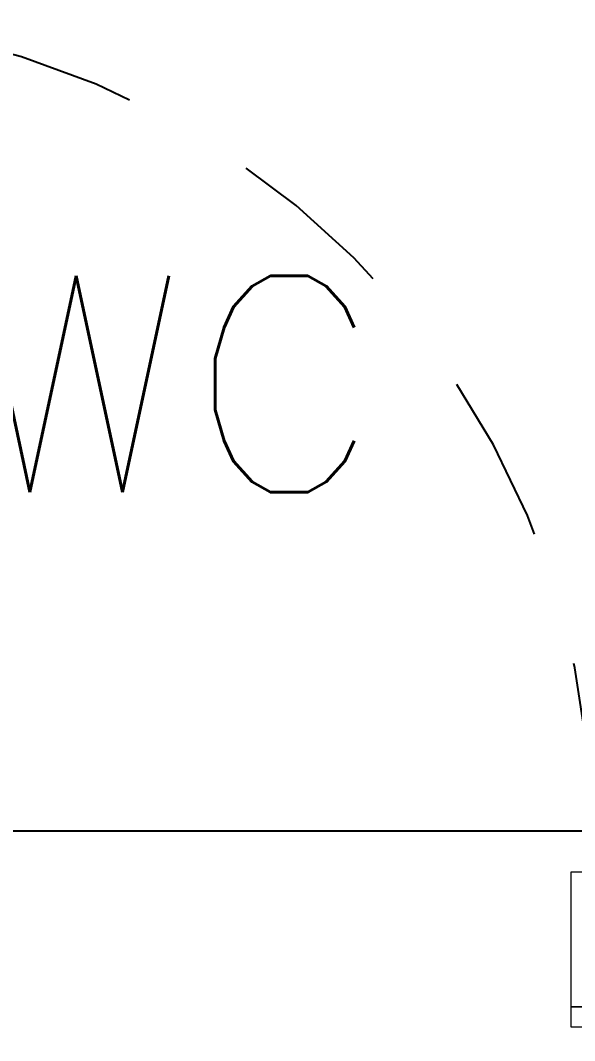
# Model space of a CAD drawing. Header units: millimetres. Extents: x 188.6 to 263.2, y 40.1 to 120.1.
# Drawn here: x 236.266 to 236.676, y 73.455 to 74.21 of the extents above; entities that cross this region are included whole.
import ezdxf

# ---------------------------------------------------------------- set-up
doc = ezdxf.new("R2010")
doc.units = ezdxf.units.MM
doc.linetypes.add('XREF-TIPO$0$HIDDEN2', pattern=[0.1875, 0.125, -0.0625])
doc.layers.add('ARQ', color=8, linetype='Continuous')
doc.layers.add('ARQ-TXT', color=8, linetype='Continuous')
doc.styles.add('60-75', font='romans.shx', dxfattribs={"height": 0.12})

# ---------------------------------------------------------------- blocks, each defined once
blk = doc.blocks.new('XREF-TIPO$0$A$C281A5909')
at = {"color": 0}
for p, q in [((0.05, 0.755), (0.08, 0.755)), ((0.05, 0.155), (0.05, 0.755)), ((0.08, 0.755), (0.05, 0.755)), ((0.05, 0.755), (0.05, 0.155)), ((0.08, 0.755), (0.08, 0.155)), ((0.08, 0.155), (0.08, 0.755)), ((0.035, 0.015), (0.035, 0.155)), ((0.08, 0.155), (0.05, 0.155)), ((0.05, 0.155), (0.08, 0.155)), ((0.65, 0.155), (0.08, 0.155)), ((0.665, 0.025), (0.665, 0.155))]:
    blk.add_line(p, q, dxfattribs=at)
at = {"color": 0, "lineweight": 13}
for p, q in [((0, 0.155), (0, 0.17)), ((0, 0.17), (0.05, 0.17)), ((0.65, 0.155), (0.65, 0.17)), ((0.65, 0.17), (0.7, 0.17)), ((0.7, 0.17), (0.7, 0.155)), ((0, 0.155), (0.05, 0.155)), ((0.05, 0.155), (0.035, 0.155)), ((0.05, 0.155), (0.05, 0.125)), ((0.665, 0.155), (0.65, 0.155)), ((0.65, 0.125), (0.65, 0.155)), ((0.65, 0.155), (0.7, 0.155)), ((0.05, 0.125), (0.065, 0.125)), ((0.065, 0.125), (0.065, 0.025)), ((0.635, 0.025), (0.635, 0.125)), ((0.635, 0.125), (0.65, 0.125)), ((0.065, 0.025), (0.015, 0.025)), ((0.035, 0.025), (0.065, 0.025)), ((0.065, 0.025), (0.065, 0.01)), ((0.635, 0.025), (0.665, 0.025)), ((0.635, 0.01), (0.635, 0.025)), ((0.685, 0.025), (0.635, 0.025)), ((0.685, 0.025), (0.685, 0.01)), ((0.015, 0), (0.015, 0.015)), ((0.065, 0.01), (0.015, 0.01)), ((0.685, 0.01), (0.635, 0.01))]:
    blk.add_line(p, q, dxfattribs=at)
at = {"color": 0, "linetype": 'XREF-TIPO$0$HIDDEN2'}
blk.add_arc((0.05, 0.155), 0.6, 0, 90, dxfattribs=at)

msp = doc.modelspace()

# ---------------------------------------------------------------- block references
at = {"layer": 'ARQ'}
msp.add_blockref('XREF-TIPO$0$A$C281A5909', (236.03818, 73.45457), dxfattribs=at)
msp.add_blockref('XREF-TIPO$0$A$C281A5909', (236.03818, 73.45457), dxfattribs=at)

# ---------------------------------------------------------------- texts
at = {"layer": 'ARQ-TXT', "style": '60-75'}
msp.add_text('WC', height=0.16, dxfattribs=at).set_placement((236.22459, 73.86043))

doc.saveas('drawing.dxf')
